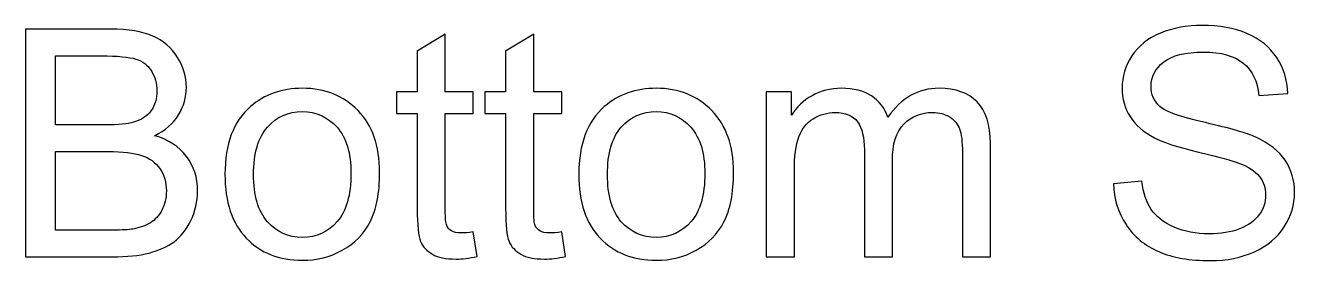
# Model space of a CAD drawing. Header units: millimetres. Extents: x -961 to -101, y 26 to 952.
# Drawn here: x -950 to -899.4, y 619.3 to 628.7 of the extents above; entities that cross this region are included whole.
import ezdxf

# ---------------------------------------------------------------- set-up
doc = ezdxf.new("R2010")
doc.units = ezdxf.units.MM
doc.header["$MEASUREMENT"] = 0
doc.layers.add('Layer 1', color=7, linetype='Continuous')

msp = doc.modelspace()

# ---------------------------------------------------------------- linework, layer by layer
at = {"layer": 'Layer 1', "color": 250}
for points, knots in [([(-950.0198, 619.5), (-950.0198, 619.5), (-950.0198, 628.5932), (-950.0198, 628.5932), (-950.0198, 628.5932), (-950.0198, 628.5932), (-946.6077, 628.5932), (-946.6077, 628.5932), (-946.6077, 628.5932), (-945.9135, 628.5932), (-945.3568, 628.5022), (-944.9356, 628.318), (-944.9356, 628.318), (-944.5165, 628.1339), (-944.1884, 627.8503), (-943.9513, 627.4671), (-943.9513, 627.4671), (-943.7121, 627.0861), (-943.5936, 626.6861), (-943.5936, 626.267), (-943.5936, 626.267), (-943.5936, 625.8796), (-943.6994, 625.5135), (-943.909, 625.1706), (-943.909, 625.1706), (-944.1185, 624.8277), (-944.436, 624.5504), (-944.8615, 624.3387), (-944.8615, 624.3387), (-944.3111, 624.1778), (-943.8878, 623.9027), (-943.5936, 623.5132), (-943.5936, 623.5132), (-943.2973, 623.1259), (-943.1491, 622.6665), (-943.1491, 622.1374), (-943.1491, 622.1374), (-943.1491, 621.7098), (-943.2401, 621.314), (-943.42, 620.9478), (-943.42, 620.9478), (-943.5999, 620.5816), (-943.8222, 620.3001), (-944.0868, 620.1011), (-944.0868, 620.1011), (-944.3514, 619.9043), (-944.6837, 619.754), (-945.0816, 619.6524), (-945.0816, 619.6524), (-945.4817, 619.5508), (-945.9706, 619.5), (-946.5506, 619.5), (-946.5506, 619.5), (-946.5506, 619.5), (-950.0198, 619.5), (-950.0198, 619.5)], [0, 0, 0, 0, 0.0666667, 0.0666667, 0.0666667, 0.0666667, 0.1333333, 0.1333333, 0.1333333, 0.1333333, 0.2, 0.2, 0.2, 0.2, 0.2666667, 0.2666667, 0.2666667, 0.2666667, 0.3333333, 0.3333333, 0.3333333, 0.3333333, 0.4, 0.4, 0.4, 0.4, 0.4666667, 0.4666667, 0.4666667, 0.4666667, 0.5333333, 0.5333333, 0.5333333, 0.5333333, 0.6, 0.6, 0.6, 0.6, 0.6666667, 0.6666667, 0.6666667, 0.6666667, 0.7333333, 0.7333333, 0.7333333, 0.7333333, 0.8, 0.8, 0.8, 0.8, 0.8666667, 0.8666667, 0.8666667, 0.8666667, 1, 1, 1, 1]), ([(-906.6006, 622.421), (-906.6006, 622.421), (-905.4703, 622.5226), (-905.4703, 622.5226), (-905.4703, 622.5226), (-905.4174, 622.0654), (-905.2925, 621.6908), (-905.0956, 621.3965), (-905.0956, 621.3965), (-904.8988, 621.1044), (-904.594, 620.8674), (-904.1812, 620.6853), (-904.1812, 620.6853), (-903.7685, 620.5054), (-903.3028, 620.4144), (-902.7864, 620.4144), (-902.7864, 620.4144), (-902.327, 620.4144), (-901.9228, 620.4821), (-901.5714, 620.6197), (-901.5714, 620.6197), (-901.22, 620.7573), (-900.9597, 620.9457), (-900.7882, 621.1849), (-900.7882, 621.1849), (-900.6168, 621.4241), (-900.53, 621.6844), (-900.53, 621.9638), (-900.53, 621.9638), (-900.53, 622.2474), (-900.6125, 622.4951), (-900.7776, 622.7089), (-900.7776, 622.7089), (-900.9427, 622.9205), (-901.2158, 623.0983), (-901.5968, 623.2444), (-901.5968, 623.2444), (-901.8402, 623.3375), (-902.38, 623.4857), (-903.216, 623.6868), (-903.216, 623.6868), (-904.0521, 623.8879), (-904.6363, 624.0762), (-904.9708, 624.254), (-904.9708, 624.254), (-905.4047, 624.4826), (-905.7264, 624.7663), (-905.9381, 625.1028), (-905.9381, 625.1028), (-906.1519, 625.4394), (-906.2577, 625.8183), (-906.2577, 626.2352), (-906.2577, 626.2352), (-906.2577, 626.6967), (-906.1265, 627.1264), (-905.8661, 627.5243), (-905.8661, 627.5243), (-905.6058, 627.9243), (-905.2269, 628.227), (-904.7252, 628.4345), (-904.7252, 628.4345), (-904.2257, 628.6419), (-903.669, 628.7456), (-903.0573, 628.7456), (-903.0573, 628.7456), (-902.3842, 628.7456), (-901.7894, 628.6377), (-901.2751, 628.4196), (-901.2751, 628.4196), (-900.7607, 628.2037), (-900.3649, 627.8841), (-900.0876, 627.4608), (-900.0876, 627.4608), (-899.8103, 627.0396), (-899.6622, 626.5612), (-899.641, 626.0278), (-899.641, 626.0278), (-899.641, 626.0278), (-900.7967, 625.9389), (-900.7967, 625.9389), (-900.7967, 625.9389), (-900.8581, 626.5125), (-901.0676, 626.9464), (-901.4253, 627.2385), (-901.4253, 627.2385), (-901.7831, 627.5328), (-902.3122, 627.6788), (-903.0107, 627.6788), (-903.0107, 627.6788), (-903.7389, 627.6788), (-904.2701, 627.5455), (-904.6025, 627.2788), (-904.6025, 627.2788), (-904.9348, 627.0121), (-905.102, 626.6903), (-905.102, 626.3136), (-905.102, 626.3136), (-905.102, 625.9876), (-904.9835, 625.7188), (-904.7485, 625.5071), (-904.7485, 625.5071), (-904.5157, 625.2976), (-903.9124, 625.0795), (-902.9345, 624.8594), (-902.9345, 624.8594), (-901.9566, 624.6372), (-901.2856, 624.4445), (-900.9216, 624.2794), (-900.9216, 624.2794), (-900.3945, 624.036), (-900.0029, 623.7291), (-899.7511, 623.3545), (-899.7511, 623.3545), (-899.4992, 622.9819), (-899.3743, 622.5522), (-899.3743, 622.0654), (-899.3743, 622.0654), (-899.3743, 621.5807), (-899.5119, 621.1277), (-899.7892, 620.7002), (-899.7892, 620.7002), (-900.0664, 620.2726), (-900.4623, 619.9403), (-900.9808, 619.7032), (-900.9808, 619.7032), (-901.4994, 619.4661), (-902.0815, 619.3476), (-902.7313, 619.3476), (-902.7313, 619.3476), (-903.5526, 619.3476), (-904.2405, 619.4682), (-904.7951, 619.7074), (-904.7951, 619.7074), (-905.3518, 619.9466), (-905.7857, 620.3065), (-906.1011, 620.7891), (-906.1011, 620.7891), (-906.4186, 621.2695), (-906.5837, 621.8135), (-906.6006, 622.421)], [0, 0, 0, 0, 0.0277778, 0.0277778, 0.0277778, 0.0277778, 0.0555556, 0.0555556, 0.0555556, 0.0555556, 0.0833333, 0.0833333, 0.0833333, 0.0833333, 0.1111111, 0.1111111, 0.1111111, 0.1111111, 0.1388889, 0.1388889, 0.1388889, 0.1388889, 0.1666667, 0.1666667, 0.1666667, 0.1666667, 0.1944444, 0.1944444, 0.1944444, 0.1944444, 0.2222222, 0.2222222, 0.2222222, 0.2222222, 0.25, 0.25, 0.25, 0.25, 0.2777778, 0.2777778, 0.2777778, 0.2777778, 0.3055556, 0.3055556, 0.3055556, 0.3055556, 0.3333333, 0.3333333, 0.3333333, 0.3333333, 0.3611111, 0.3611111, 0.3611111, 0.3611111, 0.3888889, 0.3888889, 0.3888889, 0.3888889, 0.4166667, 0.4166667, 0.4166667, 0.4166667, 0.4444444, 0.4444444, 0.4444444, 0.4444444, 0.4722222, 0.4722222, 0.4722222, 0.4722222, 0.5, 0.5, 0.5, 0.5, 0.5277778, 0.5277778, 0.5277778, 0.5277778, 0.5555556, 0.5555556, 0.5555556, 0.5555556, 0.5833333, 0.5833333, 0.5833333, 0.5833333, 0.6111111, 0.6111111, 0.6111111, 0.6111111, 0.6388889, 0.6388889, 0.6388889, 0.6388889, 0.6666667, 0.6666667, 0.6666667, 0.6666667, 0.6944444, 0.6944444, 0.6944444, 0.6944444, 0.7222222, 0.7222222, 0.7222222, 0.7222222, 0.75, 0.75, 0.75, 0.75, 0.7777778, 0.7777778, 0.7777778, 0.7777778, 0.8055556, 0.8055556, 0.8055556, 0.8055556, 0.8333333, 0.8333333, 0.8333333, 0.8333333, 0.8611111, 0.8611111, 0.8611111, 0.8611111, 0.8888889, 0.8888889, 0.8888889, 0.8888889, 0.9166667, 0.9166667, 0.9166667, 0.9166667, 0.9444444, 0.9444444, 0.9444444, 0.9444444, 1, 1, 1, 1]), ([(-932.1488, 620.497), (-932.1488, 620.497), (-931.9964, 619.5106), (-931.9964, 619.5106), (-931.9964, 619.5106), (-932.3097, 619.445), (-932.5912, 619.4111), (-932.8367, 619.4111), (-932.8367, 619.4111), (-933.241, 619.4111), (-933.5543, 619.4746), (-933.7786, 619.6037), (-933.7786, 619.6037), (-934.0009, 619.7328), (-934.1575, 619.9001), (-934.2485, 620.1096), (-934.2485, 620.1096), (-934.3395, 620.3192), (-934.384, 620.7594), (-934.384, 621.4304), (-934.384, 621.4304), (-934.384, 621.4304), (-934.384, 625.2277), (-934.384, 625.2277), (-934.384, 625.2277), (-934.384, 625.2277), (-935.2095, 625.2277), (-935.2095, 625.2277), (-935.2095, 625.2277), (-935.2095, 625.2277), (-935.2095, 626.0913), (-935.2095, 626.0913), (-935.2095, 626.0913), (-935.2095, 626.0913), (-934.384, 626.0913), (-934.384, 626.0913), (-934.384, 626.0913), (-934.384, 626.0913), (-934.384, 627.7211), (-934.384, 627.7211), (-934.384, 627.7211), (-934.384, 627.7211), (-933.2664, 628.3921), (-933.2664, 628.3921), (-933.2664, 628.3921), (-933.2664, 628.3921), (-933.2664, 626.0913), (-933.2664, 626.0913), (-933.2664, 626.0913), (-933.2664, 626.0913), (-932.1488, 626.0913), (-932.1488, 626.0913), (-932.1488, 626.0913), (-932.1488, 626.0913), (-932.1488, 625.2277), (-932.1488, 625.2277), (-932.1488, 625.2277), (-932.1488, 625.2277), (-933.2664, 625.2277), (-933.2664, 625.2277), (-933.2664, 625.2277), (-933.2664, 625.2277), (-933.2664, 621.3669), (-933.2664, 621.3669), (-933.2664, 621.3669), (-933.2664, 621.0473), (-933.2473, 620.842), (-933.2071, 620.751), (-933.2071, 620.751), (-933.169, 620.6599), (-933.1055, 620.588), (-933.0166, 620.5329), (-933.0166, 620.5329), (-932.9277, 620.48), (-932.8007, 620.4525), (-932.6356, 620.4525), (-932.6356, 620.4525), (-932.5129, 620.4525), (-932.3499, 620.4673), (-932.1488, 620.497)], [0, 0, 0, 0, 0.047619, 0.047619, 0.047619, 0.047619, 0.0952381, 0.0952381, 0.0952381, 0.0952381, 0.1428571, 0.1428571, 0.1428571, 0.1428571, 0.1904762, 0.1904762, 0.1904762, 0.1904762, 0.2380952, 0.2380952, 0.2380952, 0.2380952, 0.2857143, 0.2857143, 0.2857143, 0.2857143, 0.3333333, 0.3333333, 0.3333333, 0.3333333, 0.3809524, 0.3809524, 0.3809524, 0.3809524, 0.4285714, 0.4285714, 0.4285714, 0.4285714, 0.4761905, 0.4761905, 0.4761905, 0.4761905, 0.5238095, 0.5238095, 0.5238095, 0.5238095, 0.5714286, 0.5714286, 0.5714286, 0.5714286, 0.6190476, 0.6190476, 0.6190476, 0.6190476, 0.6666667, 0.6666667, 0.6666667, 0.6666667, 0.7142857, 0.7142857, 0.7142857, 0.7142857, 0.7619048, 0.7619048, 0.7619048, 0.7619048, 0.8095238, 0.8095238, 0.8095238, 0.8095238, 0.8571429, 0.8571429, 0.8571429, 0.8571429, 0.9047619, 0.9047619, 0.9047619, 0.9047619, 1, 1, 1, 1]), ([(-928.6203, 620.497), (-928.6203, 620.497), (-928.4679, 619.5106), (-928.4679, 619.5106), (-928.4679, 619.5106), (-928.7812, 619.445), (-929.0627, 619.4111), (-929.3082, 619.4111), (-929.3082, 619.4111), (-929.7125, 619.4111), (-930.0258, 619.4746), (-930.2501, 619.6037), (-930.2501, 619.6037), (-930.4724, 619.7328), (-930.629, 619.9001), (-930.72, 620.1096), (-930.72, 620.1096), (-930.811, 620.3192), (-930.8555, 620.7594), (-930.8555, 621.4304), (-930.8555, 621.4304), (-930.8555, 621.4304), (-930.8555, 625.2277), (-930.8555, 625.2277), (-930.8555, 625.2277), (-930.8555, 625.2277), (-931.681, 625.2277), (-931.681, 625.2277), (-931.681, 625.2277), (-931.681, 625.2277), (-931.681, 626.0913), (-931.681, 626.0913), (-931.681, 626.0913), (-931.681, 626.0913), (-930.8555, 626.0913), (-930.8555, 626.0913), (-930.8555, 626.0913), (-930.8555, 626.0913), (-930.8555, 627.7211), (-930.8555, 627.7211), (-930.8555, 627.7211), (-930.8555, 627.7211), (-929.7379, 628.3921), (-929.7379, 628.3921), (-929.7379, 628.3921), (-929.7379, 628.3921), (-929.7379, 626.0913), (-929.7379, 626.0913), (-929.7379, 626.0913), (-929.7379, 626.0913), (-928.6203, 626.0913), (-928.6203, 626.0913), (-928.6203, 626.0913), (-928.6203, 626.0913), (-928.6203, 625.2277), (-928.6203, 625.2277), (-928.6203, 625.2277), (-928.6203, 625.2277), (-929.7379, 625.2277), (-929.7379, 625.2277), (-929.7379, 625.2277), (-929.7379, 625.2277), (-929.7379, 621.3669), (-929.7379, 621.3669), (-929.7379, 621.3669), (-929.7379, 621.0473), (-929.7188, 620.842), (-929.6786, 620.751), (-929.6786, 620.751), (-929.6405, 620.6599), (-929.577, 620.588), (-929.4881, 620.5329), (-929.4881, 620.5329), (-929.3992, 620.48), (-929.2722, 620.4525), (-929.1071, 620.4525), (-929.1071, 620.4525), (-928.9844, 620.4525), (-928.8214, 620.4673), (-928.6203, 620.497)], [0, 0, 0, 0, 0.047619, 0.047619, 0.047619, 0.047619, 0.0952381, 0.0952381, 0.0952381, 0.0952381, 0.1428571, 0.1428571, 0.1428571, 0.1428571, 0.1904762, 0.1904762, 0.1904762, 0.1904762, 0.2380952, 0.2380952, 0.2380952, 0.2380952, 0.2857143, 0.2857143, 0.2857143, 0.2857143, 0.3333333, 0.3333333, 0.3333333, 0.3333333, 0.3809524, 0.3809524, 0.3809524, 0.3809524, 0.4285714, 0.4285714, 0.4285714, 0.4285714, 0.4761905, 0.4761905, 0.4761905, 0.4761905, 0.5238095, 0.5238095, 0.5238095, 0.5238095, 0.5714286, 0.5714286, 0.5714286, 0.5714286, 0.6190476, 0.6190476, 0.6190476, 0.6190476, 0.6666667, 0.6666667, 0.6666667, 0.6666667, 0.7142857, 0.7142857, 0.7142857, 0.7142857, 0.7619048, 0.7619048, 0.7619048, 0.7619048, 0.8095238, 0.8095238, 0.8095238, 0.8095238, 0.8571429, 0.8571429, 0.8571429, 0.8571429, 0.9047619, 0.9047619, 0.9047619, 0.9047619, 1, 1, 1, 1]), ([(-948.8133, 624.7705), (-948.8133, 624.7705), (-946.8469, 624.7705), (-946.8469, 624.7705), (-946.8469, 624.7705), (-946.3135, 624.7705), (-945.9304, 624.8065), (-945.6997, 624.8763), (-945.6997, 624.8763), (-945.3928, 624.9674), (-945.162, 625.1198), (-945.0075, 625.3314), (-945.0075, 625.3314), (-944.853, 625.5431), (-944.7747, 625.8077), (-944.7747, 626.1273), (-944.7747, 626.1273), (-944.7747, 626.43), (-944.8467, 626.6967), (-944.9927, 626.9253), (-944.9927, 626.9253), (-945.1366, 627.156), (-945.3441, 627.3147), (-945.6129, 627.3994), (-945.6129, 627.3994), (-945.8817, 627.4841), (-946.3431, 627.5264), (-946.9951, 627.5264), (-946.9951, 627.5264), (-946.9951, 627.5264), (-948.8133, 627.5264), (-948.8133, 627.5264), (-948.8133, 627.5264), (-948.8133, 627.5264), (-948.8133, 624.7705), (-948.8133, 624.7705)], [0, 0, 0, 0, 0.1, 0.1, 0.1, 0.1, 0.2, 0.2, 0.2, 0.2, 0.3, 0.3, 0.3, 0.3, 0.4, 0.4, 0.4, 0.4, 0.5, 0.5, 0.5, 0.5, 0.6, 0.6, 0.6, 0.6, 0.7, 0.7, 0.7, 0.7, 0.8, 0.8, 0.8, 0.8, 1, 1, 1, 1]), ([(-942.0569, 622.7957), (-942.0569, 624.0127), (-941.7182, 624.9144), (-941.0388, 625.5008), (-941.0388, 625.5008), (-940.4736, 625.9876), (-939.7815, 626.231), (-938.9666, 626.231), (-938.9666, 626.231), (-938.0627, 626.231), (-937.3219, 625.9347), (-936.7462, 625.342), (-936.7462, 625.342), (-936.1726, 624.7515), (-935.8847, 623.9323), (-935.8847, 622.8888), (-935.8847, 622.8888), (-935.8847, 622.0421), (-936.0117, 621.3775), (-936.2657, 620.8928), (-936.2657, 620.8928), (-936.5197, 620.4081), (-936.8901, 620.0313), (-937.3769, 619.7625), (-937.3769, 619.7625), (-937.8617, 619.4936), (-938.3929, 619.3603), (-938.9666, 619.3603), (-938.9666, 619.3603), (-939.8894, 619.3603), (-940.6345, 619.6545), (-941.2039, 620.2451), (-941.2039, 620.2451), (-941.7733, 620.8356), (-942.0569, 621.6865), (-942.0569, 622.7957)], [0, 0, 0, 0, 0.1, 0.1, 0.1, 0.1, 0.2, 0.2, 0.2, 0.2, 0.3, 0.3, 0.3, 0.3, 0.4, 0.4, 0.4, 0.4, 0.5, 0.5, 0.5, 0.5, 0.6, 0.6, 0.6, 0.6, 0.7, 0.7, 0.7, 0.7, 0.8, 0.8, 0.8, 0.8, 1, 1, 1, 1]), ([(-927.9366, 622.7957), (-927.9366, 624.0127), (-927.5979, 624.9144), (-926.9185, 625.5008), (-926.9185, 625.5008), (-926.3533, 625.9876), (-925.6612, 626.231), (-924.8463, 626.231), (-924.8463, 626.231), (-923.9424, 626.231), (-923.2016, 625.9347), (-922.6259, 625.342), (-922.6259, 625.342), (-922.0523, 624.7515), (-921.7644, 623.9323), (-921.7644, 622.8888), (-921.7644, 622.8888), (-921.7644, 622.0421), (-921.8914, 621.3775), (-922.1454, 620.8928), (-922.1454, 620.8928), (-922.3994, 620.4081), (-922.7698, 620.0313), (-923.2566, 619.7625), (-923.2566, 619.7625), (-923.7414, 619.4936), (-924.2726, 619.3603), (-924.8463, 619.3603), (-924.8463, 619.3603), (-925.7691, 619.3603), (-926.5142, 619.6545), (-927.0836, 620.2451), (-927.0836, 620.2451), (-927.653, 620.8356), (-927.9366, 621.6865), (-927.9366, 622.7957)], [0, 0, 0, 0, 0.1, 0.1, 0.1, 0.1, 0.2, 0.2, 0.2, 0.2, 0.3, 0.3, 0.3, 0.3, 0.4, 0.4, 0.4, 0.4, 0.5, 0.5, 0.5, 0.5, 0.6, 0.6, 0.6, 0.6, 0.7, 0.7, 0.7, 0.7, 0.8, 0.8, 0.8, 0.8, 1, 1, 1, 1]), ([(-920.4542, 619.5), (-920.4542, 619.5), (-920.4542, 626.0913), (-920.4542, 626.0913), (-920.4542, 626.0913), (-920.4542, 626.0913), (-919.4509, 626.0913), (-919.4509, 626.0913), (-919.4509, 626.0913), (-919.4509, 626.0913), (-919.4509, 625.16), (-919.4509, 625.16), (-919.4509, 625.16), (-919.2456, 625.4817), (-918.9704, 625.7421), (-918.6275, 625.9368), (-918.6275, 625.9368), (-918.2846, 626.1336), (-917.8951, 626.231), (-917.457, 626.231), (-917.457, 626.231), (-916.9702, 626.231), (-916.5701, 626.1294), (-916.259, 625.9283), (-916.259, 625.9283), (-915.9478, 625.7251), (-915.7277, 625.4436), (-915.6007, 625.0795), (-915.6007, 625.0795), (-915.0757, 625.8479), (-914.3963, 626.231), (-913.5581, 626.231), (-913.5581, 626.231), (-912.9019, 626.231), (-912.396, 626.0511), (-912.0447, 625.6891), (-912.0447, 625.6891), (-911.6912, 625.3272), (-911.5134, 624.7705), (-911.5134, 624.0191), (-911.5134, 624.0191), (-911.5134, 624.0191), (-911.5134, 619.5), (-911.5134, 619.5), (-911.5134, 619.5), (-911.5134, 619.5), (-912.631, 619.5), (-912.631, 619.5), (-912.631, 619.5), (-912.631, 619.5), (-912.631, 623.6487), (-912.631, 623.6487), (-912.631, 623.6487), (-912.631, 624.0932), (-912.6691, 624.4149), (-912.7411, 624.6118), (-912.7411, 624.6118), (-912.813, 624.8086), (-912.9443, 624.9652), (-913.1369, 625.0859), (-913.1369, 625.0859), (-913.3274, 625.2065), (-913.5517, 625.2658), (-913.8079, 625.2658), (-913.8079, 625.2658), (-914.2735, 625.2658), (-914.6588, 625.1113), (-914.9657, 624.8044), (-914.9657, 624.8044), (-915.2726, 624.4953), (-915.425, 624.0022), (-915.425, 623.3248), (-915.425, 623.3248), (-915.425, 623.3248), (-915.425, 619.5), (-915.425, 619.5), (-915.425, 619.5), (-915.425, 619.5), (-916.5426, 619.5), (-916.5426, 619.5), (-916.5426, 619.5), (-916.5426, 619.5), (-916.5426, 623.7778), (-916.5426, 623.7778), (-916.5426, 623.7778), (-916.5426, 624.2731), (-916.6336, 624.6456), (-916.8156, 624.8933), (-916.8156, 624.8933), (-916.9977, 625.1409), (-917.2961, 625.2658), (-917.7089, 625.2658), (-917.7089, 625.2658), (-918.0221, 625.2658), (-918.3121, 625.1833), (-918.5788, 625.0182), (-918.5788, 625.0182), (-918.8455, 624.8531), (-919.0381, 624.6118), (-919.1588, 624.2921), (-919.1588, 624.2921), (-919.2773, 623.9746), (-919.3366, 623.5153), (-919.3366, 622.9163), (-919.3366, 622.9163), (-919.3366, 622.9163), (-919.3366, 619.5), (-919.3366, 619.5), (-919.3366, 619.5), (-919.3366, 619.5), (-920.4542, 619.5), (-920.4542, 619.5)], [0, 0, 0, 0, 0.0344828, 0.0344828, 0.0344828, 0.0344828, 0.0689655, 0.0689655, 0.0689655, 0.0689655, 0.1034483, 0.1034483, 0.1034483, 0.1034483, 0.137931, 0.137931, 0.137931, 0.137931, 0.1724138, 0.1724138, 0.1724138, 0.1724138, 0.2068966, 0.2068966, 0.2068966, 0.2068966, 0.2413793, 0.2413793, 0.2413793, 0.2413793, 0.2758621, 0.2758621, 0.2758621, 0.2758621, 0.3103448, 0.3103448, 0.3103448, 0.3103448, 0.3448276, 0.3448276, 0.3448276, 0.3448276, 0.3793103, 0.3793103, 0.3793103, 0.3793103, 0.4137931, 0.4137931, 0.4137931, 0.4137931, 0.4482759, 0.4482759, 0.4482759, 0.4482759, 0.4827586, 0.4827586, 0.4827586, 0.4827586, 0.5172414, 0.5172414, 0.5172414, 0.5172414, 0.5517241, 0.5517241, 0.5517241, 0.5517241, 0.5862069, 0.5862069, 0.5862069, 0.5862069, 0.6206897, 0.6206897, 0.6206897, 0.6206897, 0.6551724, 0.6551724, 0.6551724, 0.6551724, 0.6896552, 0.6896552, 0.6896552, 0.6896552, 0.7241379, 0.7241379, 0.7241379, 0.7241379, 0.7586207, 0.7586207, 0.7586207, 0.7586207, 0.7931034, 0.7931034, 0.7931034, 0.7931034, 0.8275862, 0.8275862, 0.8275862, 0.8275862, 0.862069, 0.862069, 0.862069, 0.862069, 0.8965517, 0.8965517, 0.8965517, 0.8965517, 0.9310345, 0.9310345, 0.9310345, 0.9310345, 1, 1, 1, 1]), ([(-940.9139, 622.7935), (-940.9139, 621.9511), (-940.7297, 621.3203), (-940.3614, 620.9034), (-940.3614, 620.9034), (-939.991, 620.4843), (-939.5275, 620.2747), (-938.9666, 620.2747), (-938.9666, 620.2747), (-938.412, 620.2747), (-937.9506, 620.4843), (-937.5801, 620.9055), (-937.5801, 620.9055), (-937.2118, 621.3267), (-937.0277, 621.968), (-937.0277, 622.8295), (-937.0277, 622.8295), (-937.0277, 623.6423), (-937.214, 624.2583), (-937.5844, 624.6753), (-937.5844, 624.6753), (-937.9548, 625.0944), (-938.4162, 625.3039), (-938.9666, 625.3039), (-938.9666, 625.3039), (-939.5275, 625.3039), (-939.991, 625.0965), (-940.3614, 624.6795), (-940.3614, 624.6795), (-940.7297, 624.2625), (-940.9139, 623.6339), (-940.9139, 622.7935)], [0, 0, 0, 0, 0.1111111, 0.1111111, 0.1111111, 0.1111111, 0.2222222, 0.2222222, 0.2222222, 0.2222222, 0.3333333, 0.3333333, 0.3333333, 0.3333333, 0.4444444, 0.4444444, 0.4444444, 0.4444444, 0.5555556, 0.5555556, 0.5555556, 0.5555556, 0.6666667, 0.6666667, 0.6666667, 0.6666667, 0.7777778, 0.7777778, 0.7777778, 0.7777778, 1, 1, 1, 1]), ([(-926.7936, 622.7935), (-926.7936, 621.9511), (-926.6094, 621.3203), (-926.2411, 620.9034), (-926.2411, 620.9034), (-925.8707, 620.4843), (-925.4072, 620.2747), (-924.8463, 620.2747), (-924.8463, 620.2747), (-924.2917, 620.2747), (-923.8303, 620.4843), (-923.4598, 620.9055), (-923.4598, 620.9055), (-923.0915, 621.3267), (-922.9074, 621.968), (-922.9074, 622.8295), (-922.9074, 622.8295), (-922.9074, 623.6423), (-923.0937, 624.2583), (-923.4641, 624.6753), (-923.4641, 624.6753), (-923.8345, 625.0944), (-924.2959, 625.3039), (-924.8463, 625.3039), (-924.8463, 625.3039), (-925.4072, 625.3039), (-925.8707, 625.0965), (-926.2411, 624.6795), (-926.2411, 624.6795), (-926.6094, 624.2625), (-926.7936, 623.6339), (-926.7936, 622.7935)], [0, 0, 0, 0, 0.1111111, 0.1111111, 0.1111111, 0.1111111, 0.2222222, 0.2222222, 0.2222222, 0.2222222, 0.3333333, 0.3333333, 0.3333333, 0.3333333, 0.4444444, 0.4444444, 0.4444444, 0.4444444, 0.5555556, 0.5555556, 0.5555556, 0.5555556, 0.6666667, 0.6666667, 0.6666667, 0.6666667, 0.7777778, 0.7777778, 0.7777778, 0.7777778, 1, 1, 1, 1]), ([(-948.8133, 620.5668), (-948.8133, 620.5668), (-946.5485, 620.5668), (-946.5485, 620.5668), (-946.5485, 620.5668), (-946.159, 620.5668), (-945.8859, 620.5816), (-945.7272, 620.6113), (-945.7272, 620.6113), (-945.452, 620.6599), (-945.2192, 620.7425), (-945.0329, 620.8589), (-945.0329, 620.8589), (-944.8467, 620.9753), (-944.6943, 621.1447), (-944.5736, 621.3669), (-944.5736, 621.3669), (-944.453, 621.5892), (-944.3937, 621.8453), (-944.3937, 622.1353), (-944.3937, 622.1353), (-944.3937, 622.476), (-944.4805, 622.7703), (-944.6562, 623.0221), (-944.6562, 623.0221), (-944.8297, 623.274), (-945.071, 623.4497), (-945.3801, 623.5513), (-945.3801, 623.5513), (-945.687, 623.6529), (-946.1315, 623.7037), (-946.7093, 623.7037), (-946.7093, 623.7037), (-946.7093, 623.7037), (-948.8133, 623.7037), (-948.8133, 623.7037), (-948.8133, 623.7037), (-948.8133, 623.7037), (-948.8133, 620.5668), (-948.8133, 620.5668)], [0, 0, 0, 0, 0.0909091, 0.0909091, 0.0909091, 0.0909091, 0.1818182, 0.1818182, 0.1818182, 0.1818182, 0.2727273, 0.2727273, 0.2727273, 0.2727273, 0.3636364, 0.3636364, 0.3636364, 0.3636364, 0.4545455, 0.4545455, 0.4545455, 0.4545455, 0.5454545, 0.5454545, 0.5454545, 0.5454545, 0.6363636, 0.6363636, 0.6363636, 0.6363636, 0.7272727, 0.7272727, 0.7272727, 0.7272727, 0.8181818, 0.8181818, 0.8181818, 0.8181818, 1, 1, 1, 1])]:
    msp.add_open_spline(points, degree=3, knots=knots, dxfattribs=at)
at = {"layer": 'Layer 1', "color": 250, "lineweight": 9}
for points, knots in [([(-950.0198, 619.5), (-950.0198, 619.5), (-950.0198, 628.5932), (-950.0198, 628.5932), (-950.0198, 628.5932), (-950.0198, 628.5932), (-946.6077, 628.5932), (-946.6077, 628.5932), (-946.6077, 628.5932), (-945.9135, 628.5932), (-945.3568, 628.5022), (-944.9356, 628.318), (-944.9356, 628.318), (-944.5165, 628.1339), (-944.1884, 627.8503), (-943.9513, 627.4671), (-943.9513, 627.4671), (-943.7121, 627.0861), (-943.5936, 626.6861), (-943.5936, 626.267), (-943.5936, 626.267), (-943.5936, 625.8796), (-943.6994, 625.5135), (-943.909, 625.1706), (-943.909, 625.1706), (-944.1185, 624.8277), (-944.436, 624.5504), (-944.8615, 624.3387), (-944.8615, 624.3387), (-944.3111, 624.1778), (-943.8878, 623.9027), (-943.5936, 623.5132), (-943.5936, 623.5132), (-943.2973, 623.1259), (-943.1491, 622.6665), (-943.1491, 622.1374), (-943.1491, 622.1374), (-943.1491, 621.7098), (-943.2401, 621.314), (-943.42, 620.9478), (-943.42, 620.9478), (-943.5999, 620.5816), (-943.8222, 620.3001), (-944.0868, 620.1011), (-944.0868, 620.1011), (-944.3514, 619.9043), (-944.6837, 619.754), (-945.0816, 619.6524), (-945.0816, 619.6524), (-945.4817, 619.5508), (-945.9706, 619.5), (-946.5506, 619.5), (-946.5506, 619.5), (-946.5506, 619.5), (-950.0198, 619.5), (-950.0198, 619.5)], [0, 0, 0, 0, 0.0666667, 0.0666667, 0.0666667, 0.0666667, 0.1333333, 0.1333333, 0.1333333, 0.1333333, 0.2, 0.2, 0.2, 0.2, 0.2666667, 0.2666667, 0.2666667, 0.2666667, 0.3333333, 0.3333333, 0.3333333, 0.3333333, 0.4, 0.4, 0.4, 0.4, 0.4666667, 0.4666667, 0.4666667, 0.4666667, 0.5333333, 0.5333333, 0.5333333, 0.5333333, 0.6, 0.6, 0.6, 0.6, 0.6666667, 0.6666667, 0.6666667, 0.6666667, 0.7333333, 0.7333333, 0.7333333, 0.7333333, 0.8, 0.8, 0.8, 0.8, 0.8666667, 0.8666667, 0.8666667, 0.8666667, 1, 1, 1, 1]), ([(-906.6006, 622.421), (-906.6006, 622.421), (-905.4703, 622.5226), (-905.4703, 622.5226), (-905.4703, 622.5226), (-905.4174, 622.0654), (-905.2925, 621.6908), (-905.0956, 621.3965), (-905.0956, 621.3965), (-904.8988, 621.1044), (-904.594, 620.8674), (-904.1812, 620.6853), (-904.1812, 620.6853), (-903.7685, 620.5054), (-903.3028, 620.4144), (-902.7864, 620.4144), (-902.7864, 620.4144), (-902.327, 620.4144), (-901.9228, 620.4821), (-901.5714, 620.6197), (-901.5714, 620.6197), (-901.22, 620.7573), (-900.9597, 620.9457), (-900.7882, 621.1849), (-900.7882, 621.1849), (-900.6168, 621.4241), (-900.53, 621.6844), (-900.53, 621.9638), (-900.53, 621.9638), (-900.53, 622.2474), (-900.6125, 622.4951), (-900.7776, 622.7089), (-900.7776, 622.7089), (-900.9427, 622.9205), (-901.2158, 623.0983), (-901.5968, 623.2444), (-901.5968, 623.2444), (-901.8402, 623.3375), (-902.38, 623.4857), (-903.216, 623.6868), (-903.216, 623.6868), (-904.0521, 623.8879), (-904.6363, 624.0762), (-904.9708, 624.254), (-904.9708, 624.254), (-905.4047, 624.4826), (-905.7264, 624.7663), (-905.9381, 625.1028), (-905.9381, 625.1028), (-906.1519, 625.4394), (-906.2577, 625.8183), (-906.2577, 626.2352), (-906.2577, 626.2352), (-906.2577, 626.6967), (-906.1265, 627.1264), (-905.8661, 627.5243), (-905.8661, 627.5243), (-905.6058, 627.9243), (-905.2269, 628.227), (-904.7252, 628.4345), (-904.7252, 628.4345), (-904.2257, 628.6419), (-903.669, 628.7456), (-903.0573, 628.7456), (-903.0573, 628.7456), (-902.3842, 628.7456), (-901.7894, 628.6377), (-901.2751, 628.4196), (-901.2751, 628.4196), (-900.7607, 628.2037), (-900.3649, 627.8841), (-900.0876, 627.4608), (-900.0876, 627.4608), (-899.8103, 627.0396), (-899.6622, 626.5612), (-899.641, 626.0278), (-899.641, 626.0278), (-899.641, 626.0278), (-900.7967, 625.9389), (-900.7967, 625.9389), (-900.7967, 625.9389), (-900.8581, 626.5125), (-901.0676, 626.9464), (-901.4253, 627.2385), (-901.4253, 627.2385), (-901.7831, 627.5328), (-902.3122, 627.6788), (-903.0107, 627.6788), (-903.0107, 627.6788), (-903.7389, 627.6788), (-904.2701, 627.5455), (-904.6025, 627.2788), (-904.6025, 627.2788), (-904.9348, 627.0121), (-905.102, 626.6903), (-905.102, 626.3136), (-905.102, 626.3136), (-905.102, 625.9876), (-904.9835, 625.7188), (-904.7485, 625.5071), (-904.7485, 625.5071), (-904.5157, 625.2976), (-903.9124, 625.0795), (-902.9345, 624.8594), (-902.9345, 624.8594), (-901.9566, 624.6372), (-901.2856, 624.4445), (-900.9216, 624.2794), (-900.9216, 624.2794), (-900.3945, 624.036), (-900.0029, 623.7291), (-899.7511, 623.3545), (-899.7511, 623.3545), (-899.4992, 622.9819), (-899.3743, 622.5522), (-899.3743, 622.0654), (-899.3743, 622.0654), (-899.3743, 621.5807), (-899.5119, 621.1277), (-899.7892, 620.7002), (-899.7892, 620.7002), (-900.0664, 620.2726), (-900.4623, 619.9403), (-900.9808, 619.7032), (-900.9808, 619.7032), (-901.4994, 619.4661), (-902.0815, 619.3476), (-902.7313, 619.3476), (-902.7313, 619.3476), (-903.5526, 619.3476), (-904.2405, 619.4682), (-904.7951, 619.7074), (-904.7951, 619.7074), (-905.3518, 619.9466), (-905.7857, 620.3065), (-906.1011, 620.7891), (-906.1011, 620.7891), (-906.4186, 621.2695), (-906.5837, 621.8135), (-906.6006, 622.421)], [0, 0, 0, 0, 0.0277778, 0.0277778, 0.0277778, 0.0277778, 0.0555556, 0.0555556, 0.0555556, 0.0555556, 0.0833333, 0.0833333, 0.0833333, 0.0833333, 0.1111111, 0.1111111, 0.1111111, 0.1111111, 0.1388889, 0.1388889, 0.1388889, 0.1388889, 0.1666667, 0.1666667, 0.1666667, 0.1666667, 0.1944444, 0.1944444, 0.1944444, 0.1944444, 0.2222222, 0.2222222, 0.2222222, 0.2222222, 0.25, 0.25, 0.25, 0.25, 0.2777778, 0.2777778, 0.2777778, 0.2777778, 0.3055556, 0.3055556, 0.3055556, 0.3055556, 0.3333333, 0.3333333, 0.3333333, 0.3333333, 0.3611111, 0.3611111, 0.3611111, 0.3611111, 0.3888889, 0.3888889, 0.3888889, 0.3888889, 0.4166667, 0.4166667, 0.4166667, 0.4166667, 0.4444444, 0.4444444, 0.4444444, 0.4444444, 0.4722222, 0.4722222, 0.4722222, 0.4722222, 0.5, 0.5, 0.5, 0.5, 0.5277778, 0.5277778, 0.5277778, 0.5277778, 0.5555556, 0.5555556, 0.5555556, 0.5555556, 0.5833333, 0.5833333, 0.5833333, 0.5833333, 0.6111111, 0.6111111, 0.6111111, 0.6111111, 0.6388889, 0.6388889, 0.6388889, 0.6388889, 0.6666667, 0.6666667, 0.6666667, 0.6666667, 0.6944444, 0.6944444, 0.6944444, 0.6944444, 0.7222222, 0.7222222, 0.7222222, 0.7222222, 0.75, 0.75, 0.75, 0.75, 0.7777778, 0.7777778, 0.7777778, 0.7777778, 0.8055556, 0.8055556, 0.8055556, 0.8055556, 0.8333333, 0.8333333, 0.8333333, 0.8333333, 0.8611111, 0.8611111, 0.8611111, 0.8611111, 0.8888889, 0.8888889, 0.8888889, 0.8888889, 0.9166667, 0.9166667, 0.9166667, 0.9166667, 0.9444444, 0.9444444, 0.9444444, 0.9444444, 1, 1, 1, 1]), ([(-932.1488, 620.497), (-932.1488, 620.497), (-931.9964, 619.5106), (-931.9964, 619.5106), (-931.9964, 619.5106), (-932.3097, 619.445), (-932.5912, 619.4111), (-932.8367, 619.4111), (-932.8367, 619.4111), (-933.241, 619.4111), (-933.5543, 619.4746), (-933.7786, 619.6037), (-933.7786, 619.6037), (-934.0009, 619.7328), (-934.1575, 619.9001), (-934.2485, 620.1096), (-934.2485, 620.1096), (-934.3395, 620.3192), (-934.384, 620.7594), (-934.384, 621.4304), (-934.384, 621.4304), (-934.384, 621.4304), (-934.384, 625.2277), (-934.384, 625.2277), (-934.384, 625.2277), (-934.384, 625.2277), (-935.2095, 625.2277), (-935.2095, 625.2277), (-935.2095, 625.2277), (-935.2095, 625.2277), (-935.2095, 626.0913), (-935.2095, 626.0913), (-935.2095, 626.0913), (-935.2095, 626.0913), (-934.384, 626.0913), (-934.384, 626.0913), (-934.384, 626.0913), (-934.384, 626.0913), (-934.384, 627.7211), (-934.384, 627.7211), (-934.384, 627.7211), (-934.384, 627.7211), (-933.2664, 628.3921), (-933.2664, 628.3921), (-933.2664, 628.3921), (-933.2664, 628.3921), (-933.2664, 626.0913), (-933.2664, 626.0913), (-933.2664, 626.0913), (-933.2664, 626.0913), (-932.1488, 626.0913), (-932.1488, 626.0913), (-932.1488, 626.0913), (-932.1488, 626.0913), (-932.1488, 625.2277), (-932.1488, 625.2277), (-932.1488, 625.2277), (-932.1488, 625.2277), (-933.2664, 625.2277), (-933.2664, 625.2277), (-933.2664, 625.2277), (-933.2664, 625.2277), (-933.2664, 621.3669), (-933.2664, 621.3669), (-933.2664, 621.3669), (-933.2664, 621.0473), (-933.2473, 620.842), (-933.2071, 620.751), (-933.2071, 620.751), (-933.169, 620.6599), (-933.1055, 620.588), (-933.0166, 620.5329), (-933.0166, 620.5329), (-932.9277, 620.48), (-932.8007, 620.4525), (-932.6356, 620.4525), (-932.6356, 620.4525), (-932.5129, 620.4525), (-932.3499, 620.4673), (-932.1488, 620.497)], [0, 0, 0, 0, 0.047619, 0.047619, 0.047619, 0.047619, 0.0952381, 0.0952381, 0.0952381, 0.0952381, 0.1428571, 0.1428571, 0.1428571, 0.1428571, 0.1904762, 0.1904762, 0.1904762, 0.1904762, 0.2380952, 0.2380952, 0.2380952, 0.2380952, 0.2857143, 0.2857143, 0.2857143, 0.2857143, 0.3333333, 0.3333333, 0.3333333, 0.3333333, 0.3809524, 0.3809524, 0.3809524, 0.3809524, 0.4285714, 0.4285714, 0.4285714, 0.4285714, 0.4761905, 0.4761905, 0.4761905, 0.4761905, 0.5238095, 0.5238095, 0.5238095, 0.5238095, 0.5714286, 0.5714286, 0.5714286, 0.5714286, 0.6190476, 0.6190476, 0.6190476, 0.6190476, 0.6666667, 0.6666667, 0.6666667, 0.6666667, 0.7142857, 0.7142857, 0.7142857, 0.7142857, 0.7619048, 0.7619048, 0.7619048, 0.7619048, 0.8095238, 0.8095238, 0.8095238, 0.8095238, 0.8571429, 0.8571429, 0.8571429, 0.8571429, 0.9047619, 0.9047619, 0.9047619, 0.9047619, 1, 1, 1, 1]), ([(-928.6203, 620.497), (-928.6203, 620.497), (-928.4679, 619.5106), (-928.4679, 619.5106), (-928.4679, 619.5106), (-928.7812, 619.445), (-929.0627, 619.4111), (-929.3082, 619.4111), (-929.3082, 619.4111), (-929.7125, 619.4111), (-930.0258, 619.4746), (-930.2501, 619.6037), (-930.2501, 619.6037), (-930.4724, 619.7328), (-930.629, 619.9001), (-930.72, 620.1096), (-930.72, 620.1096), (-930.811, 620.3192), (-930.8555, 620.7594), (-930.8555, 621.4304), (-930.8555, 621.4304), (-930.8555, 621.4304), (-930.8555, 625.2277), (-930.8555, 625.2277), (-930.8555, 625.2277), (-930.8555, 625.2277), (-931.681, 625.2277), (-931.681, 625.2277), (-931.681, 625.2277), (-931.681, 625.2277), (-931.681, 626.0913), (-931.681, 626.0913), (-931.681, 626.0913), (-931.681, 626.0913), (-930.8555, 626.0913), (-930.8555, 626.0913), (-930.8555, 626.0913), (-930.8555, 626.0913), (-930.8555, 627.7211), (-930.8555, 627.7211), (-930.8555, 627.7211), (-930.8555, 627.7211), (-929.7379, 628.3921), (-929.7379, 628.3921), (-929.7379, 628.3921), (-929.7379, 628.3921), (-929.7379, 626.0913), (-929.7379, 626.0913), (-929.7379, 626.0913), (-929.7379, 626.0913), (-928.6203, 626.0913), (-928.6203, 626.0913), (-928.6203, 626.0913), (-928.6203, 626.0913), (-928.6203, 625.2277), (-928.6203, 625.2277), (-928.6203, 625.2277), (-928.6203, 625.2277), (-929.7379, 625.2277), (-929.7379, 625.2277), (-929.7379, 625.2277), (-929.7379, 625.2277), (-929.7379, 621.3669), (-929.7379, 621.3669), (-929.7379, 621.3669), (-929.7379, 621.0473), (-929.7188, 620.842), (-929.6786, 620.751), (-929.6786, 620.751), (-929.6405, 620.6599), (-929.577, 620.588), (-929.4881, 620.5329), (-929.4881, 620.5329), (-929.3992, 620.48), (-929.2722, 620.4525), (-929.1071, 620.4525), (-929.1071, 620.4525), (-928.9844, 620.4525), (-928.8214, 620.4673), (-928.6203, 620.497)], [0, 0, 0, 0, 0.047619, 0.047619, 0.047619, 0.047619, 0.0952381, 0.0952381, 0.0952381, 0.0952381, 0.1428571, 0.1428571, 0.1428571, 0.1428571, 0.1904762, 0.1904762, 0.1904762, 0.1904762, 0.2380952, 0.2380952, 0.2380952, 0.2380952, 0.2857143, 0.2857143, 0.2857143, 0.2857143, 0.3333333, 0.3333333, 0.3333333, 0.3333333, 0.3809524, 0.3809524, 0.3809524, 0.3809524, 0.4285714, 0.4285714, 0.4285714, 0.4285714, 0.4761905, 0.4761905, 0.4761905, 0.4761905, 0.5238095, 0.5238095, 0.5238095, 0.5238095, 0.5714286, 0.5714286, 0.5714286, 0.5714286, 0.6190476, 0.6190476, 0.6190476, 0.6190476, 0.6666667, 0.6666667, 0.6666667, 0.6666667, 0.7142857, 0.7142857, 0.7142857, 0.7142857, 0.7619048, 0.7619048, 0.7619048, 0.7619048, 0.8095238, 0.8095238, 0.8095238, 0.8095238, 0.8571429, 0.8571429, 0.8571429, 0.8571429, 0.9047619, 0.9047619, 0.9047619, 0.9047619, 1, 1, 1, 1]), ([(-948.8133, 624.7705), (-948.8133, 624.7705), (-946.8469, 624.7705), (-946.8469, 624.7705), (-946.8469, 624.7705), (-946.3135, 624.7705), (-945.9304, 624.8065), (-945.6997, 624.8763), (-945.6997, 624.8763), (-945.3928, 624.9674), (-945.162, 625.1198), (-945.0075, 625.3314), (-945.0075, 625.3314), (-944.853, 625.5431), (-944.7747, 625.8077), (-944.7747, 626.1273), (-944.7747, 626.1273), (-944.7747, 626.43), (-944.8467, 626.6967), (-944.9927, 626.9253), (-944.9927, 626.9253), (-945.1366, 627.156), (-945.3441, 627.3147), (-945.6129, 627.3994), (-945.6129, 627.3994), (-945.8817, 627.4841), (-946.3431, 627.5264), (-946.9951, 627.5264), (-946.9951, 627.5264), (-946.9951, 627.5264), (-948.8133, 627.5264), (-948.8133, 627.5264), (-948.8133, 627.5264), (-948.8133, 627.5264), (-948.8133, 624.7705), (-948.8133, 624.7705)], [0, 0, 0, 0, 0.1, 0.1, 0.1, 0.1, 0.2, 0.2, 0.2, 0.2, 0.3, 0.3, 0.3, 0.3, 0.4, 0.4, 0.4, 0.4, 0.5, 0.5, 0.5, 0.5, 0.6, 0.6, 0.6, 0.6, 0.7, 0.7, 0.7, 0.7, 0.8, 0.8, 0.8, 0.8, 1, 1, 1, 1]), ([(-942.0569, 622.7957), (-942.0569, 624.0127), (-941.7182, 624.9144), (-941.0388, 625.5008), (-941.0388, 625.5008), (-940.4736, 625.9876), (-939.7815, 626.231), (-938.9666, 626.231), (-938.9666, 626.231), (-938.0627, 626.231), (-937.3219, 625.9347), (-936.7462, 625.342), (-936.7462, 625.342), (-936.1726, 624.7515), (-935.8847, 623.9323), (-935.8847, 622.8888), (-935.8847, 622.8888), (-935.8847, 622.0421), (-936.0117, 621.3775), (-936.2657, 620.8928), (-936.2657, 620.8928), (-936.5197, 620.4081), (-936.8901, 620.0313), (-937.3769, 619.7625), (-937.3769, 619.7625), (-937.8617, 619.4936), (-938.3929, 619.3603), (-938.9666, 619.3603), (-938.9666, 619.3603), (-939.8894, 619.3603), (-940.6345, 619.6545), (-941.2039, 620.2451), (-941.2039, 620.2451), (-941.7733, 620.8356), (-942.0569, 621.6865), (-942.0569, 622.7957)], [0, 0, 0, 0, 0.1, 0.1, 0.1, 0.1, 0.2, 0.2, 0.2, 0.2, 0.3, 0.3, 0.3, 0.3, 0.4, 0.4, 0.4, 0.4, 0.5, 0.5, 0.5, 0.5, 0.6, 0.6, 0.6, 0.6, 0.7, 0.7, 0.7, 0.7, 0.8, 0.8, 0.8, 0.8, 1, 1, 1, 1]), ([(-927.9366, 622.7957), (-927.9366, 624.0127), (-927.5979, 624.9144), (-926.9185, 625.5008), (-926.9185, 625.5008), (-926.3533, 625.9876), (-925.6612, 626.231), (-924.8463, 626.231), (-924.8463, 626.231), (-923.9424, 626.231), (-923.2016, 625.9347), (-922.6259, 625.342), (-922.6259, 625.342), (-922.0523, 624.7515), (-921.7644, 623.9323), (-921.7644, 622.8888), (-921.7644, 622.8888), (-921.7644, 622.0421), (-921.8914, 621.3775), (-922.1454, 620.8928), (-922.1454, 620.8928), (-922.3994, 620.4081), (-922.7698, 620.0313), (-923.2566, 619.7625), (-923.2566, 619.7625), (-923.7414, 619.4936), (-924.2726, 619.3603), (-924.8463, 619.3603), (-924.8463, 619.3603), (-925.7691, 619.3603), (-926.5142, 619.6545), (-927.0836, 620.2451), (-927.0836, 620.2451), (-927.653, 620.8356), (-927.9366, 621.6865), (-927.9366, 622.7957)], [0, 0, 0, 0, 0.1, 0.1, 0.1, 0.1, 0.2, 0.2, 0.2, 0.2, 0.3, 0.3, 0.3, 0.3, 0.4, 0.4, 0.4, 0.4, 0.5, 0.5, 0.5, 0.5, 0.6, 0.6, 0.6, 0.6, 0.7, 0.7, 0.7, 0.7, 0.8, 0.8, 0.8, 0.8, 1, 1, 1, 1]), ([(-920.4542, 619.5), (-920.4542, 619.5), (-920.4542, 626.0913), (-920.4542, 626.0913), (-920.4542, 626.0913), (-920.4542, 626.0913), (-919.4509, 626.0913), (-919.4509, 626.0913), (-919.4509, 626.0913), (-919.4509, 626.0913), (-919.4509, 625.16), (-919.4509, 625.16), (-919.4509, 625.16), (-919.2456, 625.4817), (-918.9704, 625.7421), (-918.6275, 625.9368), (-918.6275, 625.9368), (-918.2846, 626.1336), (-917.8951, 626.231), (-917.457, 626.231), (-917.457, 626.231), (-916.9702, 626.231), (-916.5701, 626.1294), (-916.259, 625.9283), (-916.259, 625.9283), (-915.9478, 625.7251), (-915.7277, 625.4436), (-915.6007, 625.0795), (-915.6007, 625.0795), (-915.0757, 625.8479), (-914.3963, 626.231), (-913.5581, 626.231), (-913.5581, 626.231), (-912.9019, 626.231), (-912.396, 626.0511), (-912.0447, 625.6891), (-912.0447, 625.6891), (-911.6912, 625.3272), (-911.5134, 624.7705), (-911.5134, 624.0191), (-911.5134, 624.0191), (-911.5134, 624.0191), (-911.5134, 619.5), (-911.5134, 619.5), (-911.5134, 619.5), (-911.5134, 619.5), (-912.631, 619.5), (-912.631, 619.5), (-912.631, 619.5), (-912.631, 619.5), (-912.631, 623.6487), (-912.631, 623.6487), (-912.631, 623.6487), (-912.631, 624.0932), (-912.6691, 624.4149), (-912.7411, 624.6118), (-912.7411, 624.6118), (-912.813, 624.8086), (-912.9443, 624.9652), (-913.1369, 625.0859), (-913.1369, 625.0859), (-913.3274, 625.2065), (-913.5517, 625.2658), (-913.8079, 625.2658), (-913.8079, 625.2658), (-914.2735, 625.2658), (-914.6588, 625.1113), (-914.9657, 624.8044), (-914.9657, 624.8044), (-915.2726, 624.4953), (-915.425, 624.0022), (-915.425, 623.3248), (-915.425, 623.3248), (-915.425, 623.3248), (-915.425, 619.5), (-915.425, 619.5), (-915.425, 619.5), (-915.425, 619.5), (-916.5426, 619.5), (-916.5426, 619.5), (-916.5426, 619.5), (-916.5426, 619.5), (-916.5426, 623.7778), (-916.5426, 623.7778), (-916.5426, 623.7778), (-916.5426, 624.2731), (-916.6336, 624.6456), (-916.8156, 624.8933), (-916.8156, 624.8933), (-916.9977, 625.1409), (-917.2961, 625.2658), (-917.7089, 625.2658), (-917.7089, 625.2658), (-918.0221, 625.2658), (-918.3121, 625.1833), (-918.5788, 625.0182), (-918.5788, 625.0182), (-918.8455, 624.8531), (-919.0381, 624.6118), (-919.1588, 624.2921), (-919.1588, 624.2921), (-919.2773, 623.9746), (-919.3366, 623.5153), (-919.3366, 622.9163), (-919.3366, 622.9163), (-919.3366, 622.9163), (-919.3366, 619.5), (-919.3366, 619.5), (-919.3366, 619.5), (-919.3366, 619.5), (-920.4542, 619.5), (-920.4542, 619.5)], [0, 0, 0, 0, 0.0344828, 0.0344828, 0.0344828, 0.0344828, 0.0689655, 0.0689655, 0.0689655, 0.0689655, 0.1034483, 0.1034483, 0.1034483, 0.1034483, 0.137931, 0.137931, 0.137931, 0.137931, 0.1724138, 0.1724138, 0.1724138, 0.1724138, 0.2068966, 0.2068966, 0.2068966, 0.2068966, 0.2413793, 0.2413793, 0.2413793, 0.2413793, 0.2758621, 0.2758621, 0.2758621, 0.2758621, 0.3103448, 0.3103448, 0.3103448, 0.3103448, 0.3448276, 0.3448276, 0.3448276, 0.3448276, 0.3793103, 0.3793103, 0.3793103, 0.3793103, 0.4137931, 0.4137931, 0.4137931, 0.4137931, 0.4482759, 0.4482759, 0.4482759, 0.4482759, 0.4827586, 0.4827586, 0.4827586, 0.4827586, 0.5172414, 0.5172414, 0.5172414, 0.5172414, 0.5517241, 0.5517241, 0.5517241, 0.5517241, 0.5862069, 0.5862069, 0.5862069, 0.5862069, 0.6206897, 0.6206897, 0.6206897, 0.6206897, 0.6551724, 0.6551724, 0.6551724, 0.6551724, 0.6896552, 0.6896552, 0.6896552, 0.6896552, 0.7241379, 0.7241379, 0.7241379, 0.7241379, 0.7586207, 0.7586207, 0.7586207, 0.7586207, 0.7931034, 0.7931034, 0.7931034, 0.7931034, 0.8275862, 0.8275862, 0.8275862, 0.8275862, 0.862069, 0.862069, 0.862069, 0.862069, 0.8965517, 0.8965517, 0.8965517, 0.8965517, 0.9310345, 0.9310345, 0.9310345, 0.9310345, 1, 1, 1, 1]), ([(-940.9139, 622.7935), (-940.9139, 621.9511), (-940.7297, 621.3203), (-940.3614, 620.9034), (-940.3614, 620.9034), (-939.991, 620.4843), (-939.5275, 620.2747), (-938.9666, 620.2747), (-938.9666, 620.2747), (-938.412, 620.2747), (-937.9506, 620.4843), (-937.5801, 620.9055), (-937.5801, 620.9055), (-937.2118, 621.3267), (-937.0277, 621.968), (-937.0277, 622.8295), (-937.0277, 622.8295), (-937.0277, 623.6423), (-937.214, 624.2583), (-937.5844, 624.6753), (-937.5844, 624.6753), (-937.9548, 625.0944), (-938.4162, 625.3039), (-938.9666, 625.3039), (-938.9666, 625.3039), (-939.5275, 625.3039), (-939.991, 625.0965), (-940.3614, 624.6795), (-940.3614, 624.6795), (-940.7297, 624.2625), (-940.9139, 623.6339), (-940.9139, 622.7935)], [0, 0, 0, 0, 0.1111111, 0.1111111, 0.1111111, 0.1111111, 0.2222222, 0.2222222, 0.2222222, 0.2222222, 0.3333333, 0.3333333, 0.3333333, 0.3333333, 0.4444444, 0.4444444, 0.4444444, 0.4444444, 0.5555556, 0.5555556, 0.5555556, 0.5555556, 0.6666667, 0.6666667, 0.6666667, 0.6666667, 0.7777778, 0.7777778, 0.7777778, 0.7777778, 1, 1, 1, 1]), ([(-926.7936, 622.7935), (-926.7936, 621.9511), (-926.6094, 621.3203), (-926.2411, 620.9034), (-926.2411, 620.9034), (-925.8707, 620.4843), (-925.4072, 620.2747), (-924.8463, 620.2747), (-924.8463, 620.2747), (-924.2917, 620.2747), (-923.8303, 620.4843), (-923.4598, 620.9055), (-923.4598, 620.9055), (-923.0915, 621.3267), (-922.9074, 621.968), (-922.9074, 622.8295), (-922.9074, 622.8295), (-922.9074, 623.6423), (-923.0937, 624.2583), (-923.4641, 624.6753), (-923.4641, 624.6753), (-923.8345, 625.0944), (-924.2959, 625.3039), (-924.8463, 625.3039), (-924.8463, 625.3039), (-925.4072, 625.3039), (-925.8707, 625.0965), (-926.2411, 624.6795), (-926.2411, 624.6795), (-926.6094, 624.2625), (-926.7936, 623.6339), (-926.7936, 622.7935)], [0, 0, 0, 0, 0.1111111, 0.1111111, 0.1111111, 0.1111111, 0.2222222, 0.2222222, 0.2222222, 0.2222222, 0.3333333, 0.3333333, 0.3333333, 0.3333333, 0.4444444, 0.4444444, 0.4444444, 0.4444444, 0.5555556, 0.5555556, 0.5555556, 0.5555556, 0.6666667, 0.6666667, 0.6666667, 0.6666667, 0.7777778, 0.7777778, 0.7777778, 0.7777778, 1, 1, 1, 1]), ([(-948.8133, 620.5668), (-948.8133, 620.5668), (-946.5485, 620.5668), (-946.5485, 620.5668), (-946.5485, 620.5668), (-946.159, 620.5668), (-945.8859, 620.5816), (-945.7272, 620.6113), (-945.7272, 620.6113), (-945.452, 620.6599), (-945.2192, 620.7425), (-945.0329, 620.8589), (-945.0329, 620.8589), (-944.8467, 620.9753), (-944.6943, 621.1447), (-944.5736, 621.3669), (-944.5736, 621.3669), (-944.453, 621.5892), (-944.3937, 621.8453), (-944.3937, 622.1353), (-944.3937, 622.1353), (-944.3937, 622.476), (-944.4805, 622.7703), (-944.6562, 623.0221), (-944.6562, 623.0221), (-944.8297, 623.274), (-945.071, 623.4497), (-945.3801, 623.5513), (-945.3801, 623.5513), (-945.687, 623.6529), (-946.1315, 623.7037), (-946.7093, 623.7037), (-946.7093, 623.7037), (-946.7093, 623.7037), (-948.8133, 623.7037), (-948.8133, 623.7037), (-948.8133, 623.7037), (-948.8133, 623.7037), (-948.8133, 620.5668), (-948.8133, 620.5668)], [0, 0, 0, 0, 0.0909091, 0.0909091, 0.0909091, 0.0909091, 0.1818182, 0.1818182, 0.1818182, 0.1818182, 0.2727273, 0.2727273, 0.2727273, 0.2727273, 0.3636364, 0.3636364, 0.3636364, 0.3636364, 0.4545455, 0.4545455, 0.4545455, 0.4545455, 0.5454545, 0.5454545, 0.5454545, 0.5454545, 0.6363636, 0.6363636, 0.6363636, 0.6363636, 0.7272727, 0.7272727, 0.7272727, 0.7272727, 0.8181818, 0.8181818, 0.8181818, 0.8181818, 1, 1, 1, 1])]:
    msp.add_open_spline(points, degree=3, knots=knots, dxfattribs=at)

doc.saveas('drawing.dxf')
